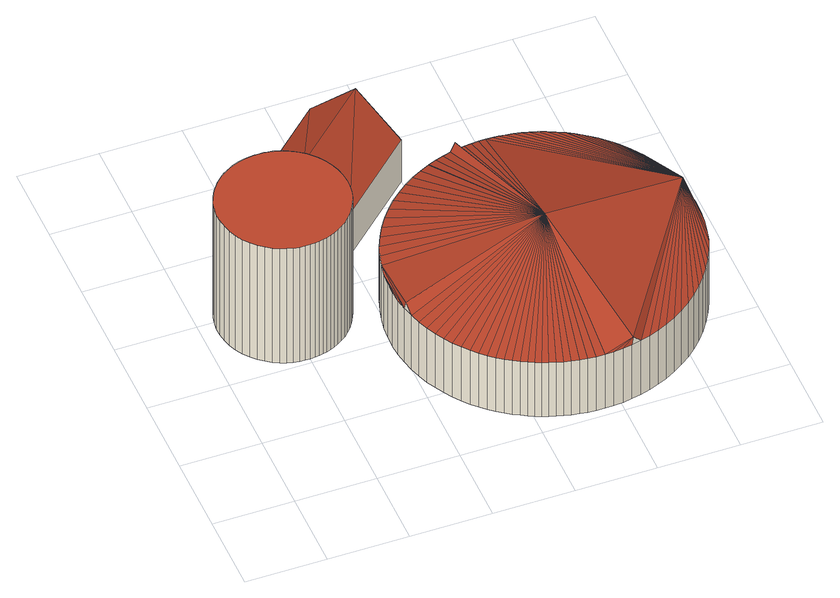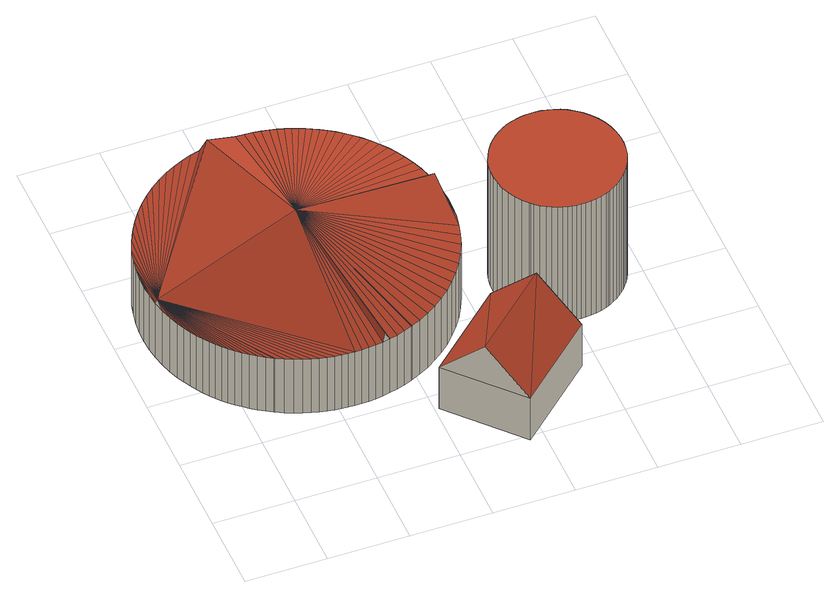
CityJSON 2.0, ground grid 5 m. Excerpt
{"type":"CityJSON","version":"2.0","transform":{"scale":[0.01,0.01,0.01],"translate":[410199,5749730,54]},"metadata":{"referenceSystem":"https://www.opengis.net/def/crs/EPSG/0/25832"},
"CityObjects":{
"building1":{"type":"Building","attributes":{"Gemeindeschluessel":"05570040","Geometrietyp2DReferenz":"3000","function":"51003_1201","roofType":"1000","measuredHeight":9},"geometry":[{"type":"Solid","lod":"2","boundaries":[[[[0,1,2,3]],[[4,5,1,0]],[[6,7,5,4]],[[8,9,7,6]],[[10,11,9,8]],[[12,13,11,10]],[[14,15,13,12]],[[16,17,15,14]],[[18,19,17,16]],[[20,21,19,18]],[[22,23,21,20]],[[24,25,23,22]],[[26,27,25,24]],[[28,29,27,26]],[[30,31,29,28]],[[32,33,31,30]],[[34,35,33,32]],[[36,37,35,34]],[[38,39,37,36]],[[40,41,39,38]],[[42,43,41,40]],[[44,45,43,42]],[[46,47,45,44]],[[48,49,47,46]],[[50,51,49,48]],[[52,53,51,50]],[[54,55,53,52]],[[56,57,55,54]],[[58,59,57,56]],[[60,61,59,58]],[[62,63,61,60]],[[64,65,63,62]],[[66,67,65,64]],[[68,69,67,66]],[[70,71,69,68]],[[72,73,71,70]],[[74,75,73,72]],[[76,77,75,74]],[[78,79,77,76]],[[80,81,79,78]],[[82,83,81,80]],[[84,85,83,82]],[[86,87,85,84]],[[88,89,87,86]],[[90,91,89,88]],[[92,93,91,90]],[[94,95,93,92]],[[96,97,95,94]],[[98,99,97,96]],[[100,101,99,98]],[[102,103,101,100]],[[104,105,103,102]],[[106,107,105,104]],[[108,109,107,106]],[[110,111,109,108]],[[112,113,111,110]],[[114,115,113,112]],[[116,117,115,114]],[[118,119,117,116]],[[120,121,119,118]],[[122,123,121,120]],[[124,125,123,122]],[[126,127,125,124]],[[128,129,127,126]],[[130,131,129,128]],[[132,133,131,130]],[[134,135,133,132]],[[136,137,135,134]],[[138,139,137,136]],[[3,2,139,138]],[[136,134,132,130,128,126,124,122,120,118,116,114,112,110,108,106,104,102,100,98,96,94,92,90,88,86,84,82,80,78,76,74,72,70,68,66,64,62,60,58,56,54,52,50,48,46,44,42,40,38,36,34,32,30,28,26,24,22,20,18,16,14,12,10,8,6,4,0,3,138]],[[1,5,7,9,11,13,15,17,19,21,23,25,27,29,31,33,35,37,39,41,43,45,47,49,51,53,55,57,59,61,63,65,67,69,71,73,75,77,79,81,83,85,87,89,91,93,95,97,99,101,103,105,107,109,111,113,115,117,119,121,123,125,127,129,131,133,135,137,139,2]]]],"semantics":{"surfaces":[{"type":"WallSurface"},{"type":"RoofSurface"},{"type":"GroundSurface"}],"values":[[0,0,0,0,0,0,0,0,0,0,0,0,0,0,0,0,0,0,0,0,0,0,0,0,0,0,0,0,0,0,0,0,0,0,0,0,0,0,0,0,0,0,0,0,0,0,0,0,0,0,0,0,0,0,0,0,0,0,0,0,0,0,0,0,0,0,0,0,0,0,1,2]]}}]},
"building2":{"type":"Building","attributes":{"Gemeindeschluessel":"05570040","Geometrietyp2DReferenz":"3000","function":"31001_9998","roofType":"3100","measuredHeight":6.08},"geometry":[{"type":"Solid","lod":"2","boundaries":[[[[140,141,142,143]],[[144,145,141,140]],[[146,147,145,144]],[[143,142,147,146]],[[140,148,144]],[[146,149,143]],[[149,148,140]],[[140,143,149]],[[146,144,148]],[[148,149,146]],[[141,145,147,142]]]],"semantics":{"surfaces":[{"type":"WallSurface"},{"type":"RoofSurface"},{"type":"GroundSurface"}],"values":[[0,0,0,0,0,0,1,1,1,1,2]]}}]},
"building3":{"type":"Building","attributes":{"Gemeindeschluessel":"05570040","Geometrietyp2DReferenz":"3000","function":"51003_1201","roofType":"5000","measuredHeight":6.91},"geometry":[{"type":"Solid","lod":"2","boundaries":[[[[150,151,152,153]],[[154,155,151,150]],[[156,157,155,154]],[[158,159,157,156]],[[160,161,159,158]],[[162,163,161,160]],[[164,165,163,162]],[[166,167,165,164]],[[168,169,167,166]],[[170,171,169,168]],[[172,173,171,170]],[[174,175,173,172]],[[176,177,175,174]],[[178,179,177,176]],[[180,181,179,178]],[[182,183,181,180]],[[184,185,183,182]],[[186,187,185,184]],[[188,189,187,186]],[[190,191,189,188]],[[192,193,191,190]],[[194,195,193,192]],[[196,197,195,194]],[[198,199,197,196]],[[200,201,199,198]],[[202,203,201,200]],[[204,205,203,202]],[[206,207,205,204]],[[208,209,207,206]],[[210,211,209,208]],[[212,213,211,210]],[[214,215,213,212]],[[216,217,215,214]],[[218,219,217,216]],[[220,221,219,218]],[[222,223,221,220]],[[224,225,223,222]],[[226,227,225,224]],[[228,229,227,226]],[[230,231,229,228]],[[232,233,231,230]],[[234,235,233,232]],[[236,237,235,234]],[[238,239,237,236]],[[240,241,239,238]],[[242,243,241,240]],[[244,245,243,242]],[[246,247,245,244]],[[248,249,247,246]],[[250,251,249,248]],[[252,253,251,250]],[[254,255,253,252]],[[256,257,255,254]],[[258,259,257,256]],[[260,261,259,258]],[[262,263,261,260]],[[264,265,263,262]],[[266,267,265,264]],[[268,269,267,266]],[[270,271,269,268]],[[272,273,271,270]],[[274,275,273,272]],[[276,277,275,274]],[[278,279,277,276]],[[280,281,279,278]],[[282,283,281,280]],[[284,285,283,282]],[[286,287,285,284]],[[288,289,287,286]],[[290,291,289,288]],[[292,293,291,290]],[[294,295,293,292]],[[296,297,295,294]],[[298,299,297,296]],[[300,301,299,298]],[[302,303,301,300]],[[304,305,303,302]],[[306,307,305,304]],[[308,309,307,306]],[[310,311,309,308]],[[312,313,311,310]],[[314,315,313,312]],[[316,317,315,314]],[[318,319,317,316]],[[320,321,319,318]],[[322,323,321,320]],[[324,325,323,322]],[[326,327,325,324]],[[328,329,327,326]],[[330,331,329,328]],[[332,333,331,330]],[[334,335,333,332]],[[336,337,335,334]],[[338,339,337,336]],[[340,341,339,338]],[[342,343,341,340]],[[344,345,343,342]],[[346,347,345,344]],[[348,349,347,346]],[[350,351,349,348]],[[352,353,351,350]],[[153,152,353,352]],[[354,355,158]],[[354,158,156]],[[354,156,154]],[[354,154,150]],[[354,150,153]],[[354,153,352]],[[354,352,350]],[[354,350,348]],[[354,348,346]],[[354,346,344]],[[354,344,342]],[[354,342,340]],[[354,340,338]],[[354,338,336]],[[354,336,334]],[[354,334,332]],[[354,332,330]],[[356,354,330]],[[320,356,330]],[[320,330,328]],[[322,320,328]],[[322,328,326]],[[326,324,322]],[[357,222,220]],[[357,220,218]],[[357,218,216]],[[357,216,214]],[[357,214,212]],[[357,212,210]],[[357,210,208]],[[357,208,206]],[[357,206,204]],[[357,204,202]],[[357,202,200]],[[357,200,198]],[[357,198,196]],[[357,196,194]],[[357,194,192]],[[357,192,190]],[[357,190,188]],[[357,188,186]],[[357,186,184]],[[357,184,182]],[[357,182,180]],[[357,180,178]],[[357,178,176]],[[357,176,174]],[[357,174,172]],[[357,172,170]],[[357,170,168]],[[354,357,168]],[[354,168,166]],[[354,166,164]],[[354,164,162]],[[354,162,160]],[[160,355,354]],[[230,228,226]],[[232,230,226]],[[232,226,224]],[[232,224,357]],[[234,232,357]],[[236,234,357]],[[238,236,357]],[[240,238,357]],[[242,240,357]],[[244,242,357]],[[246,244,357]],[[248,246,357]],[[250,248,357]],[[252,250,357]],[[254,252,357]],[[256,254,357]],[[258,256,357]],[[260,258,357]],[[262,260,357]],[[358,262,357]],[[357,354,358]],[[266,264,358]],[[268,266,358]],[[270,268,358]],[[270,358,354]],[[272,270,354]],[[274,272,354]],[[276,274,354]],[[278,276,354]],[[280,278,354]],[[282,280,354]],[[284,282,354]],[[286,284,354]],[[288,286,354]],[[290,288,354]],[[292,290,354]],[[294,292,354]],[[296,294,354]],[[298,296,354]],[[300,298,354]],[[302,300,354]],[[304,302,354]],[[306,304,354]],[[308,306,354]],[[310,308,354]],[[312,310,354]],[[314,312,354]],[[316,314,354]],[[318,316,354]],[[354,356,318]],[[222,357,224]],[[158,355,160]],[[262,358,264]],[[318,356,320]],[[151,155,157,159,161,163,165,167,169,171,173,175,177,179,181,183,185,187,189,191,193,195,197,199,201,203,205,207,209,211,213,215,217,219,221,223,225,227,229,231,233,235,237,239,241,243,245,247,249,251,253,255,257,259,261,263,265,267,269,271,273,275,277,279,281,283,285,287,289,291,293,295,297,299,301,303,305,307,309,311,313,315,317,319,321,323,325,327,329,331,333,335,337,339,341,343,345,347,349,351,353,152]]]],"semantics":{"surfaces":[{"type":"WallSurface"},{"type":"RoofSurface"},{"type":"GroundSurface"}],"values":[[0,0,0,0,0,0,0,0,0,0,0,0,0,0,0,0,0,0,0,0,0,0,0,0,0,0,0,0,0,0,0,0,0,0,0,0,0,0,0,0,0,0,0,0,0,0,0,0,0,0,0,0,0,0,0,0,0,0,0,0,0,0,0,0,0,0,0,0,0,0,0,0,0,0,0,0,0,0,0,0,0,0,0,0,0,0,0,0,0,0,0,0,0,0,0,0,0,0,0,0,0,0,1,1,1,1,1,1,1,1,1,1,1,1,1,1,1,1,1,1,1,1,1,1,1,1,1,1,1,1,1,1,1,1,1,1,1,1,1,1,1,1,1,1,1,1,1,1,1,1,1,1,1,1,1,1,1,1,1,1,1,1,1,1,1,1,1,1,1,1,1,1,1,1,1,1,1,1,1,1,1,1,1,1,1,1,1,1,1,1,1,1,1,1,1,1,1,1,1,1,1,1,1,1,1,1,1,1,0,0,0,0,2]]}}]}
},
"vertices":[
[77,1398,984],[77,1398,84],[77,1349,84],[77,1349,984],[82,1447,984],[82,1447,84],[93,1493,984],[93,1493,84],[96,1502,984],[96,1502,84],[100,1513,984],[100,1513,84],[113,1544,984],[113,1544,84],[127,1572,984],[127,1572,84],[142,1597,984],[142,1597,84],[159,1619,984],[159,1619,84],[175,1639,984],[175,1639,84],[193,1658,984],[193,1658,84],[213,1677,984],[213,1677,84],[236,1695,984],[236,1695,84],[262,1712,984],[262,1712,84],[291,1729,984],[291,1729,84],[302,1734,984],[302,1734,84],[317,1741,984],[317,1741,84],[353,1754,984],[353,1754,84],[387,1763,984],[387,1763,84],[419,1768,984],[419,1768,84],[451,1771,984],[451,1771,84],[480,1771,984],[480,1771,84],[508,1770,984],[508,1770,84],[533,1767,984],[533,1767,84],[559,1762,984],[559,1762,84],[585,1754,984],[585,1754,84],[613,1745,984],[613,1745,84],[642,1732,984],[642,1732,84],[671,1716,984],[671,1716,84],[701,1697,984],[701,1697,84],[730,1674,984],[730,1674,84],[742,1662,984],[742,1662,84],[749,1655,984],[749,1655,84],[780,1620,984],[780,1620,84],[808,1580,984],[808,1580,84],[830,1536,984],[830,1536,84],[847,1489,984],[847,1489,84],[858,1440,984],[858,1440,84],[863,1390,984],[863,1390,84],[861,1341,984],[861,1341,84],[854,1293,984],[854,1293,84],[841,1248,984],[841,1248,84],[824,1207,984],[824,1207,84],[803,1168,984],[803,1168,84],[779,1135,984],[779,1135,84],[753,1105,984],[753,1105,84],[726,1079,984],[726,1079,84],[698,1058,984],[698,1058,84],[670,1039,984],[670,1039,84],[642,1025,984],[642,1025,84],[616,1013,984],[616,1013,84],[590,1003,984],[590,1003,84],[565,996,984],[565,996,84],[539,991,984],[539,991,84],[512,987,984],[512,987,84],[483,985,984],[483,985,84],[451,985,984],[451,985,84],[418,988,984],[418,988,84],[383,994,984],[383,994,84],[347,1004,984],[347,1004,84],[310,1018,984],[310,1018,84],[273,1037,984],[273,1037,84],[237,1061,984],[237,1061,84],[202,1090,984],[202,1090,84],[170,1124,984],[170,1124,84],[141,1162,984],[141,1162,84],[116,1205,984],[116,1205,84],[97,1251,984],[97,1251,84],[84,1299,984],[84,1299,84],
[1098,2561,394],[1098,2561,69],[611,2113,69],[611,2113,394],[1486,2137,394],[1486,2137,69],[998,1690,394],[998,1690,69],[1292,2349,678],[804,1902,678],
[1534,1838,459],[1534,1838,35],[1530,1836,35],[1530,1836,459],[1585,1857,459],[1585,1857,35],[1634,1873,459],[1634,1873,35],[1683,1886,459],[1683,1886,35],[1730,1896,459],[1730,1896,35],[1776,1903,459],[1776,1903,35],[1820,1907,459],[1820,1907,35],[1863,1910,459],[1863,1910,35],[1904,1910,459],[1904,1910,35],[1943,1909,459],[1943,1909,35],[1983,1906,459],[1983,1906,35],[2023,1901,459],[2023,1901,35],[2066,1894,459],[2066,1894,35],[2109,1885,459],[2109,1885,35],[2154,1873,459],[2154,1873,35],[2200,1858,459],[2200,1858,35],[2247,1841,459],[2247,1841,35],[2295,1819,459],[2295,1819,35],[2343,1794,459],[2343,1794,35],[2347,1792,459],[2347,1792,35],[2388,1768,459],[2388,1768,35],[2428,1741,459],[2428,1741,35],[2466,1713,459],[2466,1713,35],[2500,1685,459],[2500,1685,35],[2532,1657,459],[2532,1657,35],[2561,1628,459],[2561,1628,35],[2588,1599,459],[2588,1599,35],[2613,1569,459],[2613,1569,35],[2638,1537,459],[2638,1537,35],[2663,1502,459],[2663,1502,35],[2687,1464,459],[2687,1464,35],[2710,1424,459],[2710,1424,35],[2732,1381,459],[2732,1381,35],[2752,1337,459],[2752,1337,35],[2774,1276,459],[2774,1276,35],[2794,1210,459],[2794,1210,35],[2808,1141,459],[2808,1141,35],[2818,1070,459],[2818,1070,35],[2822,997,459],[2822,997,35],[2820,922,459],[2820,922,35],[2812,847,459],[2812,847,35],[2798,772,459],[2798,772,35],[2778,698,459],[2778,698,35],[2751,626,459],[2751,626,35],[2718,556,459],[2718,556,35],[2680,489,459],[2680,489,35],[2637,426,459],[2637,426,35],[2590,368,459],[2590,368,35],[2538,314,459],[2538,314,35],[2484,266,459],[2484,266,35],[2427,222,459],[2427,222,35],[2368,184,459],[2368,184,35],[2308,151,459],[2308,151,35],[2247,124,459],[2247,124,35],[2187,101,459],[2187,101,35],[2127,84,459],[2127,84,35],[2067,70,459],[2067,70,35],[2010,61,459],[2010,61,35],[1953,56,459],[1953,56,35],[1899,54,459],[1899,54,35],[1847,55,459],[1847,55,35],[1797,59,459],[1797,59,35],[1749,66,459],[1749,66,35],[1703,74,459],[1703,74,35],[1660,84,459],[1660,84,35],[1619,96,459],[1619,96,35],[1580,109,459],[1580,109,35],[1543,123,459],[1543,123,35],[1507,138,459],[1507,138,35],[1470,157,459],[1470,157,35],[1433,177,459],[1433,177,35],[1395,200,459],[1395,200,35],[1356,226,459],[1356,226,35],[1317,255,459],[1317,255,35],[1279,287,459],[1279,287,35],[1241,323,459],[1241,323,35],[1203,362,459],[1203,362,35],[1167,405,459],[1167,405,35],[1132,452,459],[1132,452,35],[1099,503,459],[1099,503,35],[1069,558,459],[1069,558,35],[1041,616,459],[1041,616,35],[1017,678,459],[1017,678,35],[997,744,459],[997,744,35],[982,812,459],[982,812,35],[971,883,459],[971,883,35],[966,956,459],[966,956,35],[967,1030,459],[967,1030,35],[974,1105,459],[974,1105,35],[987,1180,459],[987,1180,35],[1007,1255,459],[1007,1255,35],[1032,1327,459],[1032,1327,35],[1064,1398,459],[1064,1398,35],[1101,1465,459],[1101,1465,35],[1143,1528,459],[1143,1528,35],[1190,1587,459],[1190,1587,35],[1241,1642,459],[1241,1642,35],[1295,1691,459],[1295,1691,35],[1352,1736,459],[1352,1736,35],[1411,1775,459],[1411,1775,35],[1471,1808,459],[1471,1808,35],[1899,979,726],[1713,1892,518],[985,799,518],[2804,1163,515],[2077,73,515]
]}
